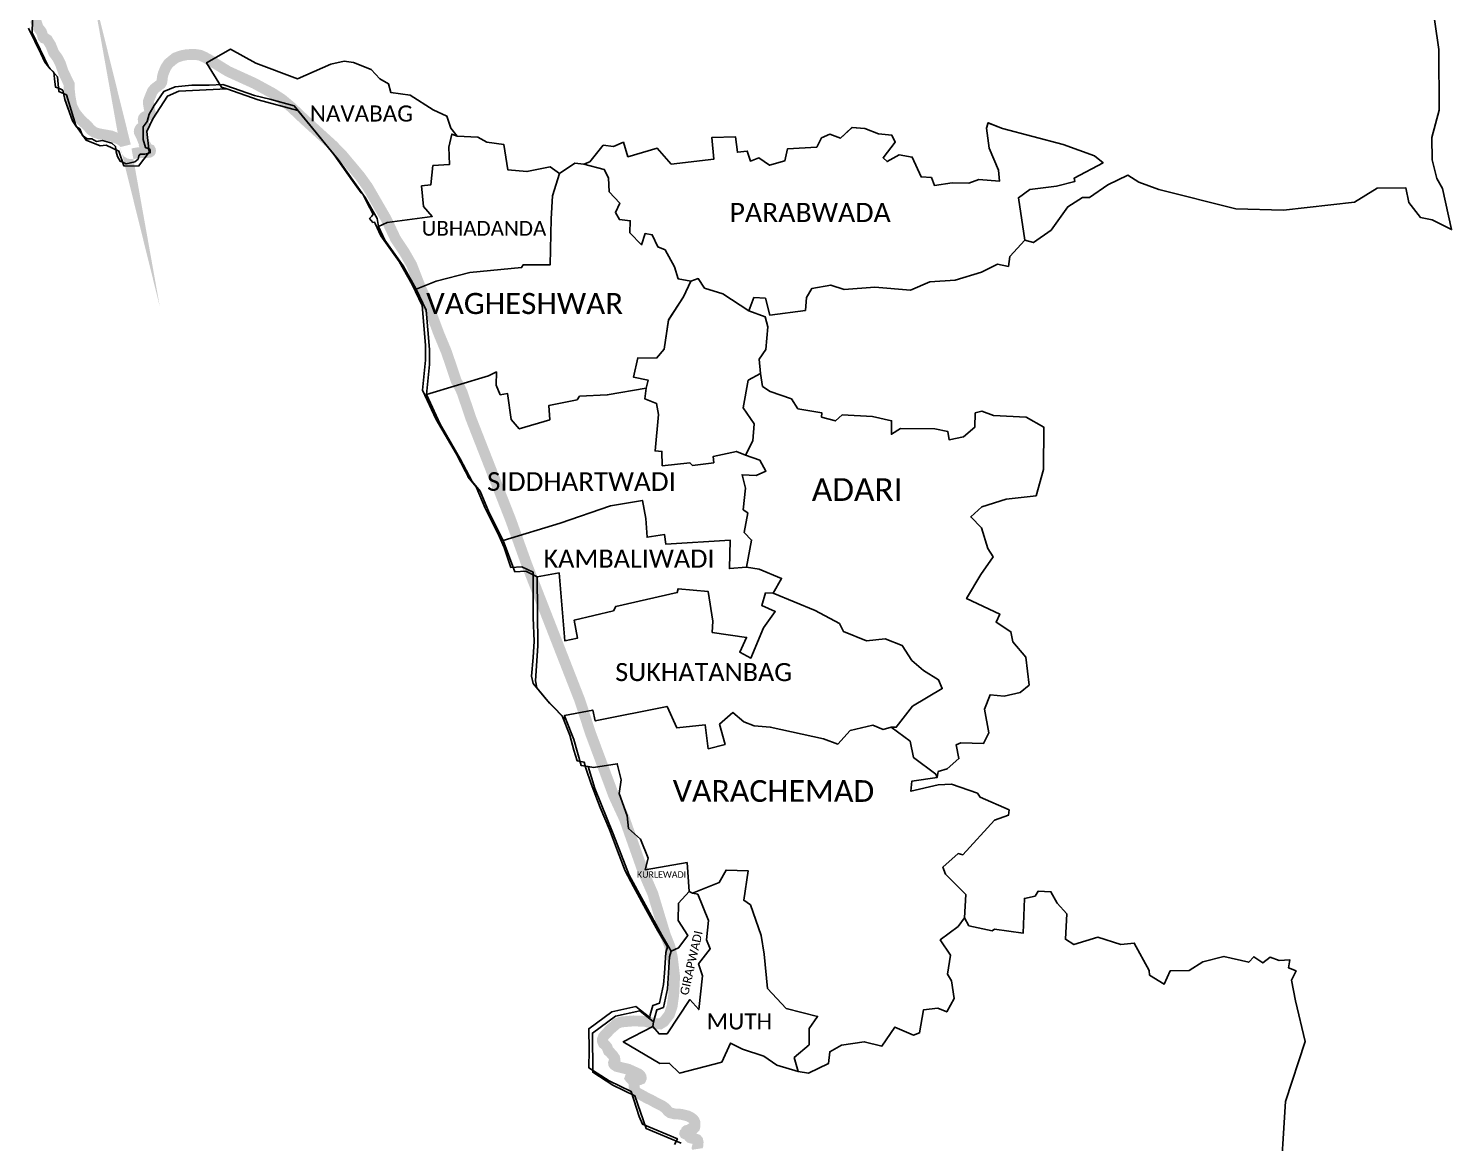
# Model space of a CAD drawing. Header units: metres. Extents: x 0 to 561379, y 0 to 4092696.
# Drawn here: x 351341 to 357899, y 1748651 to 1753788 of the extents above; entities that cross this region are included whole.
import ezdxf

# ---------------------------------------------------------------- set-up
doc = ezdxf.new("R2010")
doc.units = ezdxf.units.M
for name, color, linetype in [('COASTLINE', 5, 'Continuous'), ('DISTRICT BOUNDRY', 86, 'Continuous'), ('UNPROTECTED DUE TO CREEK', 150, 'Continuous'), ('VILLAGE BOUNDRY', 32, 'Continuous'), ('VILLAGE NAME', 1, 'Continuous')]:
    doc.layers.add(name, color=color, linetype=linetype)
doc.styles.get("Standard").update_dxf_attribs({"font": 'arial.ttf'})

msp = doc.modelspace()

# ---------------------------------------------------------------- linework, layer by layer
at = {"layer": 'COASTLINE', "const_width": 50, "flags": 128}
msp.add_lwpolyline([(351371.2478039928, 1753828.958870939), (351377.9477292674, 1753812.386112952), (351384.0641198658, 1753793.580855599), (351392.9534568579, 1753781.839655145), (351400.3509178307, 1753772.068952086), (351403.1124030158, 1753764.175426745), (351407.2394101163, 1753748.204013712), (351411.1663889973, 1753743.709836704), (351418.7861168235, 1753741.488570808), (351427.8868826073, 1753735.353745316), (351434.6588224354, 1753724.353314606), (351443.2113906008, 1753710.460407125), (351448.8649716891, 1753695.950011582), (351456.586304919, 1753676.132554729), (351476.355896688, 1753648.983644757), (351488.7151532613, 1753623.59819594), (351501.2443820005, 1753586.366169563), (351515.8340050431, 1753556.317523035), (351528.0274347274, 1753531.204053176), (351528.215026345, 1753522.728831798), (351528.5291874869, 1753508.535312606), (351532.2788120915, 1753472.973623384), (351540.2519576528, 1753429.742927082), (351556.167156306, 1753398.095365577), (351583.2580248655, 1753365.094595116), (351612.2040774307, 1753339.295984582), (351628.186643101, 1753320.07092303), (351644.4407496703, 1753308.968766897), (351665.8416963356, 1753301.928845978), (351722.4600466373, 1753291.910196014), (351760.3856043557, 1753276.204834087), (351784.7672824175, 1753259.41648766), (351787.8837842638, 1753246.835922051), (351787.5569904406, 1753248.155109825), (351791.5982979375, 1753225.574265369), (351797.7784444319, 1753216.734586971), (351806.6221791356, 1753211.515811952), (351823.6712165051, 1753209.917940313), (351830.3509153409, 1753211.946710409), (351842.2852414995, 1753214.183104702), (351855.3907173378, 1753214.715728582), (351871.6839451102, 1753215.377906919), (351890.0454733362, 1753216.124143723), (351895.6108992954, 1753216.698070153), (351898.9212108673, 1753217.745581172), (351901.5195048907, 1753219.588637164), (351902.483371441, 1753221.431693156), (351902.8606267359, 1753224.322260167), (351902.5258644826, 1753226.626471408), (351901.1857808765, 1753228.990967053), (351898.3345996118, 1753230.019405507), (351891.3209776999, 1753229.704569275), (351886.0328354486, 1753229.467188533), (351880.6419481264, 1753239.89042319), (351884.581363995, 1753242.529545823), (351880.2232362055, 1753250.028013648), (351877.2083030925, 1753254.575922546), (351871.5505100835, 1753264.127157234), (351865.6429409037, 1753279.079229364), (351864.8780661572, 1753287.245954966), (351865.5506999113, 1753293.837240688), (351864.9907026835, 1753301.356768733), (351861.5812279886, 1753307.893607429), (351857.8542516929, 1753305.949696625), (351857.4025932472, 1753306.815641872), (351853.7668976104, 1753304.919341099), (351852.9538720724, 1753306.478119877), (351851.4287724817, 1753309.402127506), (351851.1434860222, 1753313.034132123), (351852.085587844, 1753318.145965031), (351853.9013880551, 1753322.786209313), (351857.3329602575, 1753327.628861102), (351864.6003067642, 1753333.14342235), (351867.6461266372, 1753335.454631843), (351870.1212929082, 1753338.569821565), (351872.2075976028, 1753342.941406396), (351872.4770656705, 1753348.254603474), (351869.9202282729, 1753361.36935797), (351869.5160261711, 1753368.162007862), (351871.130761747, 1753374.443422297), (351873.6875991446, 1753377.940690162), (351878.0612731689, 1753381.101481629), (351889.9043947507, 1753385.809542859), (351894.1433347412, 1753388.499789038), (351900.2809881942, 1753397.149058311), (351901.4251910669, 1753402.32766483), (351897.4546827287, 1753416.855098529), (351893.2851825866, 1753441.905635955), (351893.4219894518, 1753451.156911063), (351897.1230297221, 1753462.523553295), (351911.4732407506, 1753497.80036488), (351921.7005903411, 1753510.175392968), (351941.0784536662, 1753525.133203456), (351950.4983459699, 1753532.404436694), (351954.2481872744, 1753538.752933383), (351956.1862845318, 1753547.684425496), (351958.0155581461, 1753564.148293908), (351961.5683909791, 1753579.321031955), (351972.7678984452, 1753606.395122789), (351985.4712450129, 1753625.764686608), (352001.5273961939, 1753639.153317242), (352018.0561529095, 1753652.236249939), (352034.0438992762, 1753658.353051397), (352049.3775993892, 1753663.012584715), (352069.3586709396, 1753666.678442342), (352092.4905027868, 1753668.007819283), (352111.1587575459, 1753667.510981436), (352131.7962374919, 1753664.355389708), (352151.8035653764, 1753655.479448715), (352171.1019721971, 1753644.992141734), (352196.4130799146, 1753629.684164834), (352225.6947725892, 1753611.263336351), (352261.3391794715, 1753589.392370471), (352382.2919945563, 1753534.463772227), (352466.7287772006, 1753488.349812277), (352510.3131643435, 1753459.776966882), (352553.8985879023, 1753422.91428204), (352609.3779174096, 1753370.272158297), (352686.5380258064, 1753299.988759583), (352744.7889620664, 1753246.92929837), (352789.6468727211, 1753200.248286799), (352824.1315304962, 1753159.023407164), (352868.8230877183, 1753105.596631722), (352903.9282802953, 1753056.63390004), (352951.955781311, 1752973.638996839), (352970.8527287376, 1752940.983741219), (352987.9808065225, 1752911.385216879), (353031.9432315889, 1752818.306884723), (353073.2205575047, 1752755.777571562), (353106.2531969603, 1752698.208807348), (353130.8152113447, 1752634.995586345), (353146.1103649423, 1752595.631717018), (353174.6379740862, 1752532.927427223), (353231.7845897973, 1752380.238440654), (353267.7085536555, 1752293.913570348), (353311.7443634224, 1752162.843036083), (353324.9089149525, 1752139.679374831), (353339.2218150177, 1752109.457534251), (353354.0715783876, 1752065.644655529), (353380.2408808745, 1751988.43450426), (353449.5285685912, 1751811.406219095), (353497.1987106361, 1751689.610214958), (353563.0168720854, 1751521.446481429), (353636.5072787923, 1751317.296627595), (353714.8696293379, 1751116.544896747), (353799.1297221117, 1750900.684099464), (353847.7016101439, 1750776.250739245), (353882.2898260608, 1750687.641296523), (353929.1002857352, 1750542.870130694), (354038.1711986474, 1750249.482257186), (354087.0558154019, 1750143.921003549), (354171.99629605, 1749903.412890835), (354217.7208815012, 1749798.595015287), (354250.9255659538, 1749688.88492941), (354276.0307350794, 1749605.936083302), (354296.1941285207, 1749556.209938107), (354307.723216162, 1749505.503727409), (354318.3309302944, 1749416.076125811), (354314.2028867781, 1749332.815171505), (354306.8236073818, 1749278.420762147), (354294.3721098159, 1749241.082836997), (354268.5467047598, 1749207.892700749), (354251.0219526088, 1749197.290825029), (354228.7524896324, 1749198.942950227), (354205.5336699248, 1749204.200850409), (354180.784779284, 1749209.805235052), (354128.4419649606, 1749211.634631298), (354071.1209248513, 1749206.739290957), (354051.7772632425, 1749199.068150747), (354021.6652430761, 1749172.959147257), (353999.8984416879, 1749149.5696034), (353990.9133486354, 1749139.91466034), (353986.4727134152, 1749128.453492323), (353986.4727134152, 1749117.212572281), (353990.6442863887, 1749107.421369929), (354001.7100962363, 1749096.724028812), (354006.7885328996, 1749090.740487281), (354009.5101603849, 1749083.669787901), (354013.6939446974, 1749072.800452803), (354019.3322714578, 1749068.343157548), (354032.7548904837, 1749054.019174694), (354041.824563798, 1749040.964933783), (354043.4569184398, 1749034.074731819), (354043.9854904189, 1749028.092755296), (354043.1159376923, 1749023.744645561), (354041.9924631325, 1749022.341878066), (354038.698734211, 1749021.812905868), (354037.9079490734, 1749020.951108953), (354037.1182003514, 1749018.366239879), (354037.54934926, 1749013.770337449), (354040.4948425248, 1749009.246425317), (354051.6093639079, 1749001.774040934), (354075.5174000197, 1748995.891703158), (354105.6993610882, 1748988.465727685), (354132.3440698662, 1748976.406328857), (354152.1004256942, 1748967.464599514), (354160.1148270892, 1748960.413527402), (354163.7930662152, 1748953.979263999), (354164.3444393386, 1748947.361894836), (354162.6892835528, 1748943.317396363), (354157.5393342098, 1748941.111780531), (354140.2529576574, 1748943.501545462), (354128.0802559002, 1748946.237698498), (354117.872598207, 1748949.729749675), (354114.7871888303, 1748950.273850269), (354113.6989524024, 1748949.91076876), (354113.3807727992, 1748949.004108326), (354114.6058160923, 1748947.371284875), (354121.6834985359, 1748941.294886292), (354125.7669761795, 1748935.944129058), (354129.4016858483, 1748929.040363705), (354132.0735653827, 1748918.128095028), (354132.3057224873, 1748903.965829513), (354134.5122513966, 1748894.446938292), (354141.9454244067, 1748882.838241722), (354166.0099592811, 1748869.559683212), (354179.5602800879, 1748862.082757994), (354186.7953468856, 1748858.09052385), (354191.2501093561, 1748855.632432537), (354208.6325527052, 1748847.619335377), (354233.718993406, 1748833.573402012), (354261.8929163152, 1748819.468520069), (354273.2748329348, 1748811.458295117), (354280.1265767675, 1748804.725637141), (354287.5597497776, 1748795.554699033), (354298.012001563, 1748787.893470532), (354320.3104841776, 1748782.437336194), (354325.8366523997, 1748782.474374681), (354331.8794664309, 1748782.514875925), (354349.5291140573, 1748780.849376262), (354380.4215552047, 1748772.955483461), (354392.848178795, 1748766.570778597), (354402.4878807144, 1748759.489645839), (354408.2949175767, 1748752.524845232), (354411.7793469771, 1748743.934524537), (354412.1275826338, 1748736.040631735), (354412.5187333755, 1748727.173929073), (354410.5014464859, 1748719.440607758), (354407.2771574128, 1748716.365891648), (354402.515863937, 1748716.133749016), (354397.094373695, 1748716.102970555), (354394.0348747093, 1748715.15666329), (354391.0489612345, 1748713.045469517), (354387.9894622487, 1748709.696355601), (354385.5310360832, 1748707.005212599), (354382.5265153809, 1748705.837571233), (354378.5642983678, 1748705.654987141), (354375.3213538129, 1748706.613814458), (354374.2030613312, 1748706.329504944), (354372.9707631287, 1748705.356070899), (354372.2266166952, 1748703.12228495), (354371.759193239, 1748698.854512216), (354370.5217129583, 1748696.746448457), (354367.8166681234, 1748695.234652175), (354366.1453853176, 1748694.300605131), (354365.5707554195, 1748693.814147939), (354365.3417075618, 1748692.760376893), (354366.0288511346, 1748691.385779515), (354368.8251005464, 1748690.011182136), (354376.1598140702, 1748688.40757214), (354379.9644959052, 1748686.620334713), (354382.8270759181, 1748683.246702361), (354386.7146710047, 1748676.062279175), (354390.234338537, 1748672.909834409), (354397.7887721776, 1748670.784033909), (354413.6314217357, 1748667.265377621), (354421.1122698653, 1748664.772322262), (354424.9335343507, 1748660.260930182), (354426.6228918528, 1748651.440031862), (354426.0601181574, 1748638.866247948), (354422.8679579689, 1748629.670269736), (354422.2305623469, 1748626.373322703), (354423.043112213, 1748621.132115924)], dxfattribs=at)
at = {"layer": 'DISTRICT BOUNDRY'}
msp.add_polyline3d([(351340.5366944838, 1753788.430464891, 0), (351397.016887877, 1753671.969779602, 0), (351415.8484981266, 1753632.118583669, 0), (351440.7507431067, 1753601.556650928, 0), (351457.8187392913, 1753585.560566843, 0), (351461.1948587984, 1753554.79940472, 0), (351464.6313492012, 1753517.883373722, 0), (351480.0568773994, 1753511.87085425, 0), (351498.5855514202, 1753502.809284653, 0), (351508.2441668218, 1753459.795496834, 0), (351543.0160910111, 1753361.600356669, 0), (351561.7423366455, 1753334.058939715, 0), (351577.1982653992, 1753324.968906094, 0), (351589.7928898981, 1753294.308748378, 0), (351611.4711176693, 1753279.105379615, 0), (351632.981996925, 1753279.304502933, 0), (351654.6295275687, 1753267.194100357, 0), (351682.255325199, 1753270.527478188, 0), (351725.4120741055, 1753258.616273266, 0), (351740.9439293803, 1753243.356085235, 0), (351744.2599523388, 1753218.76529767, 0), (351750.6184391294, 1753197.264766366, 0), (351763.1225110549, 1753175.836745944, 0), (351790.9150335068, 1753163.783347975, 0), (351830.7693755456, 1753173.38528253, 0), (351846.0262625463, 1753185.837340833, 0), (351848.9461741293, 1753201.268317925, 0), (351855.0302370939, 1753207.479960436, 0), (351876.5381192696, 1753207.679165496, 0), (351901.0725763096, 1753214.061715744, 0), (351900.9194648289, 1753229.448658295, 0), (351879.3048207789, 1753238.481621296, 0), (351869.7199140717, 1753275.340765286, 0), (351869.1372886067, 1753333.826971527, 0), (351887.3410164837, 1753358.632623703, 0), (351896.2191614473, 1753392.585147984, 0), (351920.3953482161, 1753432.819113578, 0), (351964.3190891208, 1753497.123503417, 0), (352016.3355795058, 1753519.14946722, 0), (352093.0897552395, 1753526.016413869, 0), (352172.9543365095, 1753526.756912707, 0), (352236.7778216074, 1753529.723499498, 0), (352249.5879661089, 1753525.546054973, 0), (352381.9340951388, 1753479.295923677, 0), (352452.3476809673, 1753461.327057101, 0), (352564.385648477, 1753430.481076004, 0), (352684.2037863196, 1753285.0030177, 0), (352749.9642250213, 1753204.842894536, 0), (352834.0451692963, 1753085.404797424, 0), (352873.408619959, 1753029.137066511, 0), (352882.7844971553, 1753020.725347575, 0), (352900.5030408961, 1752986.737965254, 0), (352928.585372544, 1752932.005691338, 0), (352923.4310681598, 1752922.86505024, 0), (352912.7207422201, 1752911.641727621, 0), (352928.1376857423, 1752893.381005053, 0), (352934.6508991907, 1752894.847781245, 0), (352937.8375839369, 1752888.206323357, 0), (352964.7347478555, 1752832.072661621, 0), (353048.4699732856, 1752713.381966913, 0), (353108.4385627596, 1752606.890334463, 0), (353108.5821673942, 1752606.579313404, 0), (353155.3695433236, 1752510.057603519, 0), (353170.1310916221, 1752327.498697339, 0), (353170.9033512974, 1752258.327508501, 0), (353157.2373431274, 1752120.422721697, 0), (353219.423657106, 1751984.534424503, 0), (353312.7707205447, 1751824.61079712, 0), (353354.3922934249, 1751744.789675287, 0), (353365.1937656121, 1751723.845998215, 0), (353367.0789875847, 1751719.426691538, 0), (353403.9095460899, 1751674.790447969, 0), (353445.9838272147, 1751575.335712149, 0), (353475.5689541203, 1751513.791031233, 0), (353509.8721717958, 1751448.259519994, 0), (353510.1744153587, 1751447.668700309, 0), (353510.3811396407, 1751447.280008867, 0), (353532.810628459, 1751394.792759886, 0), (353564.1730308403, 1751302.956601712, 0), (353614.8793886621, 1751305.239018093, 0), (353666.5373316421, 1751280.065817156, 0), (353666.1834903425, 1751183.092471436, 0), (353666.1113396647, 1751164.37597158, 0), (353666.9064889658, 1751070.335088436, 0), (353670.4320779004, 1750961.931467644, 0), (353666.3518207299, 1750887.905277836, 0), (353658.9708753898, 1750800.725805577, 0), (353666.0133431359, 1750767.452701787, 0), (353724.2790714633, 1750696.316358163, 0), (353800.7746607359, 1750619.068712645, 0), (353835.6207670239, 1750529.093593418, 0), (353854.5071392674, 1750459.670474955, 0), (353869.8690556427, 1750410.258429613, 0), (353902.0076389501, 1750404.47883105, 0), (353909.0076322181, 1750376.954553022, 0), (353933.3092736802, 1750304.051031224, 0), (353974.9234296617, 1750195.470009784, 0), (354018.1984834698, 1750093.80971162, 0), (354055.699350269, 1749995.548675051, 0), (354090.8277574113, 1749903.608364932, 0), (354128.6351895112, 1749830.689517473, 0), (354185.7197259216, 1749726.861039607, 0), (354241.6315040918, 1749626.458449911, 0), (354285.1845499899, 1749553.030699766, 0), (354277.2563175696, 1749526.930639903, 0), (354272.3706320102, 1749431.917995072, 0), (354267.8695960601, 1749379.448275679, 0), (354249.3285215296, 1749293.745397421, 0), (354218.7636761502, 1749282.902146338, 0), (354206.4951503524, 1749239.249828763, 0), (354204.5756031056, 1749226.656252327, 0), (354204.3711924732, 1749226.810608094, 0), (354140.3858791651, 1749277.553298139, 0), (354139.5451329314, 1749277.373749965, 0), (354029.5033296889, 1749253.048196039, 0), (353922.3462577758, 1749175.259535778, 0), (353925.0737048915, 1749077.834360407, 0), (353923.8360373165, 1748994.838669598, 0), (354016.590761723, 1748935.738434644, 0), (354117.9859987113, 1748886.653692244, 0), (354155.2860847921, 1748770.848753431, 0), (354169.974373861, 1748735.178781425, 0), (354331.6904222684, 1748667.608263318, 0), (354318.2292375536, 1748641.473248737, 0)], dxfattribs=at)
at = {"layer": 'UNPROTECTED DUE TO CREEK', "const_width": 50, "flags": 128}
for points in [[(352092.4905027868, 1753668.007819283), (352111.1587575459, 1753667.510981436), (352131.7962374919, 1753664.355389708), (352151.8035653764, 1753655.479448715), (352171.1019721971, 1753644.992141734), (352214.7461824914, 1753618.150988051)], [(354193.1592246044, 1749207.00304273), (354228.7524896324, 1749198.942950227), (354251.0219526088, 1749197.290825029), (354268.5467047598, 1749207.892700749), (354294.3721098159, 1749241.082836997), (354299.3988237513, 1749256.156290425)]]:
    msp.add_lwpolyline(points, dxfattribs=at)
at = {"layer": 'VILLAGE BOUNDRY'}
for points in [[(357804.2826941842, 1753937.206739312, 0), (357839.9249339478, 1753690.335226534, 0), (357841.6396822255, 1753410.799521082, 0), (357808.1234497941, 1753284.392448562, 0), (357809.4447336441, 1753181.791524773, 0), (357831.1320755309, 1753095.654318303, 0), (357857.1251886419, 1753049.411693536, 0), (357898.9362756963, 1752860.382127393, 0), (357809.381053286, 1752904.985331067, 0), (357755.8558074897, 1752916.322847354, 0), (357701.6303760558, 1752985.361962734, 0), (357688.2606962745, 1753053.541271946, 0), (357556.8730454533, 1753051.714239078, 0), (357451.2245963849, 1752987.090921563, 0), (357123.8612296586, 1752950.307274721, 0), (356905.0077301114, 1752956.56846793, 0), (356549.6502530448, 1753045.198238741, 0), (356457.7183015627, 1753078.71969084, 0), (356407.2613386699, 1753111.887882044, 0), (356314.8876913795, 1753066.771747712, 0), (356230.0961985016, 1753008.123742709, 0), (356197.8073272631, 1753008.016367751, 0), (356130.1331899058, 1752965.921342202, 0), (356053.5092838418, 1752857.773250312, 0), (355972.0118963309, 1752800.598014192, 0), (355932.5357197601, 1752812.215183598, 0), (355903.0801749586, 1753007.565283857, 0), (355955.1891909936, 1753045.24124986, 0), (356078.8649619045, 1753061.099786199, 0), (356162.3287091539, 1753081.697147267, 0), (356160.0889432759, 1753097.848627264, 0), (356292.841840698, 1753168.269409814, 0), (356252.8865366208, 1753200.617075743, 0), (356109.4076977631, 1753252.867035351, 0), (355828.7875992487, 1753326.458496789, 0), (355762.6732039917, 1753352.208476943, 0), (355755.6938726294, 1753328.210329662, 0), (355767.5842547985, 1753235.781097472, 0), (355811.233859978, 1753134.897009957, 0), (355815.2991006478, 1753083.602733456, 0), (355721.1508228536, 1753091.616814501, 0), (355673.7534491285, 1753074.041597788, 0), (355597.2923498382, 1753075.318728098, 0), (355516.727881375, 1753063.621877566, 0), (355502.2107173339, 1753099.935856422, 0), (355454.0820890695, 1753103.275371132, 0), (355413.5979278394, 1753194.638471621, 0), (355353.7790895443, 1753204.59387878, 0), (355297.217774909, 1753174.175749367, 0), (355279.3517718235, 1753191.403405949, 0), (355335.3895484867, 1753263.474311228, 0), (355319.5447326706, 1753295.58910785, 0), (355258.2649588077, 1753302.093159158, 0), (355194.5421786511, 1753326.182950482, 0), (355135.9081060894, 1753330.655234866, 0), (355082.9133167532, 1753282.726134701, 0), (355034.2508133207, 1753300.424654698, 0), (354996.0326230882, 1753283.013212509, 0), (354973.0810260588, 1753240.600677255, 0), (354838.6921582407, 1753233.303788491, 0), (354825.6348119352, 1753177.260346876, 0), (354756.1538722112, 1753157.316414533, 0), (354706.8764600353, 1753191.059475813, 0), (354668.0679189835, 1753176.202058329, 0), (354653.3169219996, 1753222.319197884, 0), (354608.2186641356, 1753217.072878478, 0), (354599.0653244378, 1753287.860115222, 0), (354490.6068056111, 1753285.222168446, 0), (354498.4616616606, 1753185.065793428, 0), (354302.8435247813, 1753162.787361115, 0), (354237.2608941573, 1753236.322010649, 0), (354103.2947195208, 1753196.488892381, 0), (354082.3240700271, 1753262.773252235, 0), (354037.256606522, 1753243.474261665, 0), (353989.1645507175, 1753249.124543657, 0), (353926.9836146357, 1753173.48702475, 0), (353900.0065767419, 1753161.820810704, 0), (353859.0475156784, 1753166.300911272, 0), (353787.6839269205, 1753118.979441759, 0), (353745.5640080759, 1753149.30390896, 0), (353637.3789162695, 1753127.618664372, 0), (353549.654411366, 1753136.38950536, 0), (353531.5032395594, 1753252.545903339, 0), (353452.4924021578, 1753264.036516505, 0), (353410.8307616985, 1753286.80873566, 0), (353315.9110430181, 1753291.065093982, 0), (353286.5224301671, 1753327.901323478, 0), (353268.983005992, 1753383.231440542, 0), (353206.2010107221, 1753412.51481777, 0), (353099.0798574872, 1753480.717125267, 0), (353010.6992069361, 1753492.290944839, 0), (353000.2570783981, 1753532.77247492, 0), (352959.3432614479, 1753555.677923448, 0), (352919.6496877306, 1753598.083489922, 0), (352838.7077328956, 1753631.599988829, 0), (352795.8561721732, 1753637.745242215, 0), (352734.3747076911, 1753622.947968198, 0), (352579.6726785265, 1753554.902033293, 0), (352388.6167371365, 1753627.919056377, 0), (352271.2340923236, 1753692.072353223, 0), (352161.4981408557, 1753629.958577399, 0), (352229.7701517332, 1753516.855832605, 0), (352254.4675417998, 1753508.822976641, 0), (352033.6111334467, 1753498.127803968, 0), (351981.4533519873, 1753476.126031219, 0), (351913.1609649271, 1753371.563437093, 0), (351886.0195698777, 1753312.801906872, 0), (351896.1339168625, 1753217.478942439, 0), (351847.5146504969, 1753152.420663812, 0), (351779.8460416088, 1753154.854865345, 0), (351757.6735923284, 1753222.375213384, 0), (351698.9120592686, 1753249.516532225, 0), (351671.2806941458, 1753246.149322241, 0), (351606.3358235549, 1753273.284391141, 0), (351559.557896735, 1753340.531693671, 0), (351515.144091266, 1753481.755145419, 0), (351481.1248567455, 1753496.804574373, 0), (351474.3774408246, 1753564.49636168, 0), (351432.3267367604, 1753610.997801694, 0), (351357.0784301748, 1753767.306443824, 0), (351366.1786759617, 1754112.175809834, 0)], [(354348.8463382442, 1748647.743308493, 0), (354187.0264726821, 1748715.272423655, 0), (354135.0699551461, 1748866.710670199, 0), (354033.5982475205, 1748915.798353336, 0), (353940.8219283753, 1748974.850261616, 0), (353939.3818848078, 1749155.266639629, 0), (354046.6910123965, 1749233.027244702, 0), (354157.5887644312, 1749257.553361831, 0), (354221.6678503853, 1749206.863939765, 0), (354217.9657720122, 1749185.900417842, 0), (354081.347450074, 1749115.371836611, 0), (354249.8311994302, 1749015.814558993, 0), (354292.5367362783, 1749017.037869196, 0), (354341.3259668549, 1748970.925503373, 0), (354535.8072024717, 1749021.860178465, 0), (354576.3668952422, 1749109.559377847, 0), (354630.5142059926, 1749081.493241019, 0), (354729.6781160034, 1749048.992521563, 0), (354790.2113289897, 1749008.256385387, 0), (354887.2804540071, 1748978.792596567, 0), (354935.7717539938, 1748970.774061417, 0), (355027.2165907597, 1749014.819364859, 0), (355033.1079715075, 1749069.28268905, 0), (355086.8547179429, 1749099.856957339, 0), (355192.2267924956, 1749115.76451369, 0), (355273.7633170634, 1749095.871082191, 0), (355332.817384836, 1749182.900586963, 0), (355419.4727820528, 1749146.325921016, 0), (355447.0953953952, 1749156.000310392, 0), (355465.5180076814, 1749263.189422945, 0), (355531.1943538086, 1749271.162166974, 0), (355572.6759918622, 1749253.197756466, 0), (355606.5330325089, 1749314.591180011, 0), (355594.073719479, 1749396.268845704, 0), (355576.30559367, 1749427.236770401, 0), (355590.4551817226, 1749514.268242669, 0), (355542.3333596088, 1749584.746054491, 0), (355625.2691663053, 1749647.120652493, 0), (355654.3061271807, 1749686.976430801, 0), (355674.9452272011, 1749650.544049338, 0), (355781.3114205211, 1749627.490214684, 0), (355792.4155043538, 1749634.295975487, 0), (355924.2122843638, 1749615.833109001, 0), (355930.5503001396, 1749776.599585254, 0), (355979.4612964657, 1749787.071742391, 0), (355993.5758559667, 1749809.64943815, 0), (356052.2469711564, 1749807.301559896, 0), (356081.0609951096, 1749754.534153304, 0), (356125.7582855141, 1749705.62747625, 0), (356119.1280170801, 1749588.139142419, 0), (356158.6229376482, 1749563.469914093, 0), (356268.6674590422, 1749597.352589366, 0), (356375.398529581, 1749563.872412457, 0), (356436.6523952502, 1749570.796266903, 0), (356505.8257264907, 1749443.467994626, 0), (356506.5507479622, 1749423.115901586, 0), (356574.5371549124, 1749380.400523817, 0), (356601.7711454949, 1749442.094874205, 0), (356689.5610297108, 1749444.003874635, 0), (356753.2563022353, 1749484.242909678, 0), (356850.2843160371, 1749509.174816773, 0), (356964.1265735142, 1749482.080878203, 0), (356987.5160029308, 1749507.446569192, 0), (357029.3001212972, 1749479.055116255, 0), (357062.3542362412, 1749505.839326389, 0), (357104.9964202371, 1749490.198133196, 0), (357153.6758517077, 1749493.360055214, 0), (357147.8411819767, 1749456.259967528, 0), (357182.2215810328, 1749442.213628048, 0), (357161.0164269418, 1749400.071954921, 0), (357179.3725684549, 1749304.657559196, 0), (357224.4207482307, 1749116.794110318, 0), (357133.1835874219, 1748839.611714978, 0), (357106.9166630452, 1748425.500706214, 0)]]:
    msp.add_polyline3d(points, dxfattribs=at)
for points in [[(353315.9110430181, 1753291.065093982, 0), (353291.3213453278, 1753300.660761656, 0), (353277.6275646936, 1753240.112713517, 0), (353281.0015270646, 1753161.141768369, 0), (353204.7422006116, 1753155.424488168, 0), (353195.4811534124, 1753066.882468929, 0), (353152.5629652182, 1753062.159397542, 0), (353161.6841499186, 1752966.201488294, 0), (353201.2219893049, 1752920.921318507, 0), (352994.0551492421, 1752892.454126482, 0), (352953.0374022481, 1752874.073908268, 0), (352947.0041147718, 1752911.231443563, 0), (352891.8387662431, 1753008.365075494, 0), (352768.3486976038, 1753183.999156628, 0), (352582.5961564826, 1753409.595783168, 0), (352399.8035671273, 1753458.408368439, 0), (352254.4675417998, 1753508.822976641, 0), (352229.7701517332, 1753516.855832605, 0), (352161.4981408557, 1753629.958577399, 0), (352271.2340923236, 1753692.072353223, 0), (352388.6167371365, 1753627.919056377, 0), (352579.6726785265, 1753554.902033293, 0), (352734.3747076911, 1753622.947968198, 0), (352795.8561721732, 1753637.745242215, 0), (352838.7077328956, 1753631.599988829, 0), (352919.6496877306, 1753598.083489922, 0), (352959.3432614479, 1753555.677923448, 0), (353000.2570783981, 1753532.77247492, 0), (353010.6992069361, 1753492.290944839, 0), (353099.0798574872, 1753480.717125267, 0), (353206.2010107221, 1753412.51481777, 0), (353268.983005992, 1753383.231440542, 0), (353286.5224301671, 1753327.901323478, 0)], [(355932.557783081, 1752812.231970529, 0), (355863.8453890874, 1752735.996830118, 0), (355856.5922776426, 1752690.568860811, 0), (355806.1085955208, 1752701.182756004, 0), (355731.9729744142, 1752664.482554228, 0), (355611.9895034366, 1752626.528238435, 0), (355493.9170137734, 1752619.321194046, 0), (355405.8478796846, 1752581.162632653, 0), (355241.3194120561, 1752594.725093347, 0), (355099.4508010856, 1752584.575434756, 0), (355037.7825242185, 1752604.66795232, 0), (354951.4631903984, 1752588.849888047, 0), (354926.4527952878, 1752547.077338509, 0), (354921.5723898768, 1752487.914332789, 0), (354756.707203806, 1752466.076386336, 0), (354736.7536724387, 1752543.877532007, 0), (354683.7573239945, 1752546.875771258, 0), (354660.7659219085, 1752486.170272256, 0), (354541.3122657186, 1752563.619841922, 0), (354456.6634024769, 1752590.83340184, 0), (354427.3840247251, 1752634.174372184, 0), (354392.9296320507, 1752622.669409713, 0), (354335.4841284703, 1752633.221140271, 0), (354317.2072041028, 1752688.551153451, 0), (354274.6658309097, 1752767.716485665, 0), (354240.7964567444, 1752780.328425517, 0), (354215.0295979605, 1752836.702969616, 0), (354182.185350485, 1752842.22711958, 0), (354165.7838903438, 1752790.441425859, 0), (354111.4144711249, 1752845.784765731, 0), (354113.81009785, 1752901.312670134, 0), (354064.257458735, 1752906.724257936, 0), (354045.6234627406, 1752939.928024913, 0), (354065.924417794, 1752981.951605364, 0), (354017.4273081505, 1753034.380327891, 0), (354013.9904713768, 1753098.797720159, 0), (353994.1025202689, 1753136.767418654, 0), (353900.0175724542, 1753161.831803601, 0), (353926.9755293656, 1753173.495375678, 0), (353989.1567038952, 1753249.103682876, 0), (354037.2078086174, 1753243.480332387, 0), (354082.3149532948, 1753262.771209231, 0), (354103.3040180827, 1753196.469469191, 0), (354237.223054454, 1753236.316834718, 0), (354302.826072817, 1753162.755166211, 0), (354498.4275279964, 1753185.054065032, 0), (354490.6159026477, 1753285.237710322, 0), (354599.0170953535, 1753287.854784689, 0), (354608.1978075054, 1753217.09370398, 0), (354653.3205506573, 1753222.333779418, 0), (354668.015924497, 1753176.210693161, 0), (354706.8816881879, 1753191.006775371, 0), (354756.1434204977, 1753157.273552219, 0), (354825.6733650907, 1753177.293069548, 0), (354838.6732132027, 1753233.305570624, 0), (354973.1299091724, 1753240.624371266, 0), (354996.0012463119, 1753282.963957264, 0), (355034.2411448279, 1753300.420070068, 0), (355082.9640280821, 1753282.734437623, 0), (355135.8585957722, 1753330.633868089, 0), (355194.5197646338, 1753326.161630112, 0), (355258.3023105345, 1753302.072559886, 0), (355319.5209791397, 1753295.592580224, 0), (355335.3790963856, 1753263.514320999, 0), (355279.3300330191, 1753191.403767343, 0), (355297.2114316426, 1753174.138724542, 0), (355353.7421427605, 1753204.644127805, 0), (355413.5460562589, 1753194.632941506, 0), (355454.0842532241, 1753103.312090937, 0), (355502.2571007829, 1753099.904024462, 0), (355516.6963430876, 1753063.630600051, 0), (355597.3102191101, 1753075.282875256, 0), (355673.7711754397, 1753074.016810307, 0), (355721.1152874503, 1753091.636848032, 0), (355815.3113053908, 1753083.618698412, 0), (355811.2493409381, 1753134.872790227, 0), (355767.5581060517, 1753235.728488398, 0), (355755.7286686609, 1753328.191960545, 0), (355762.6298217805, 1753352.15730632, 0), (355828.7588794493, 1753326.505815401, 0), (356109.4199965016, 1753252.897715432, 0), (356252.9187058475, 1753200.639994279, 0), (356292.8737226283, 1753168.297641133, 0), (356160.0485342593, 1753097.893696722, 0), (356162.3011508672, 1753081.725316589, 0), (356078.8458592283, 1753061.127126932, 0), (355955.150989814, 1753045.213059494, 0), (355903.0734132457, 1753007.596418093, 0), (355932.557783081, 1752812.231970529, 0)], [(353787.6839269205, 1753118.979441759, 0), (353755.7766321832, 1753016.820787462, 0), (353749.465760238, 1752910.011810055, 0), (353744.639311431, 1752697.479985249, 0), (353621.0309439922, 1752698.045667103, 0), (353613.4950980688, 1752684.846201416, 0), (353374.5375361602, 1752662.085375793, 0), (353220.2018072281, 1752623.086923306, 0), (353126.8623274962, 1752586.263834171, 0), (353066.9103066353, 1752692.650193175, 0), (352983.1506454343, 1752811.326356535, 0), (352953.0374022481, 1752874.073908268, 0), (352994.0551492421, 1752892.454126482, 0), (353201.2219893049, 1752920.921318507, 0), (353161.6841499186, 1752966.201488294, 0), (353152.5629652182, 1753062.159397542, 0), (353195.4811534124, 1753066.882468929, 0), (353204.7422006116, 1753155.424488168, 0), (353281.0015270646, 1753161.141768369, 0), (353277.6275646936, 1753240.112713517, 0), (353291.3213453278, 1753300.660761656, 0), (353315.9110430181, 1753291.065093982, 0), (353410.8307616985, 1753286.80873566, 0), (353452.4924021578, 1753264.036516505, 0), (353531.5032395594, 1753252.545903339, 0), (353549.654411366, 1753136.38950536, 0), (353637.3789162695, 1753127.618664372, 0), (353745.5640080759, 1753149.30390896, 0)], [(354392.9578463449, 1752622.660043352, 0), (354359.7849131894, 1752550.154969642, 0), (354290.5779691153, 1752443.524061509, 0), (354270.0903244914, 1752308.453350054, 0), (354234.3801991722, 1752267.64817421, 0), (354149.2916497504, 1752269.702949436, 0), (354128.3002100798, 1752180.094989146, 0), (354197.0351554074, 1752165.867316665, 0), (354186.8848438082, 1752129.342690854, 0), (354007.8580536482, 1752097.941058662, 0), (353880.57130557, 1752092.345231387, 0), (353869.0781495346, 1752075.541949963, 0), (353738.6552876228, 1752048.613595297, 0), (353743.2452916427, 1751983.896999325, 0), (353602.1912076497, 1751941.298955969, 0), (353565.5409770443, 1751985.298990411, 0), (353548.6711639026, 1752104.154180971, 0), (353514.8806121404, 1752098.658002755, 0), (353496.6575745381, 1752142.425314926, 0), (353497.0980154456, 1752204.074916324, 0), (353460.8244806116, 1752185.934959234, 0), (353175.2284704112, 1752099.824684015, 0), (353189.0627277665, 1752237.757669989, 0), (353188.4208411854, 1752306.890126353, 0), (353173.7800207771, 1752489.41393619, 0), (353126.8623274962, 1752586.263834171, 0), (353220.2018072281, 1752623.086923306, 0), (353374.5375361602, 1752662.085375793, 0), (353613.4950980688, 1752684.846201416, 0), (353621.0309439922, 1752698.045667103, 0), (353744.639311431, 1752697.479985249, 0), (353749.465760238, 1752910.011810055, 0), (353755.7766321832, 1753016.820787462, 0), (353787.6839269205, 1753118.979441759, 0), (353859.0475156784, 1753166.300911272, 0), (353900.0065767419, 1753161.820810704, 0), (353994.0948452792, 1753136.756514765, 0), (354013.9393911466, 1753098.815202131, 0), (354017.463948712, 1753034.398677967, 0), (354065.8869571744, 1752981.971875437, 0), (354045.6175040912, 1752939.901066412, 0), (354064.2854267021, 1752906.693538352, 0), (354113.8109309145, 1752901.309013464, 0), (354111.3655422372, 1752845.820268475, 0), (354165.8174650562, 1752790.399937527, 0), (354182.2313395626, 1752842.233680939, 0), (354215.0822319754, 1752836.726748422, 0), (354240.814463918, 1752780.363604185, 0), (354274.6815873893, 1752767.685403041, 0), (354317.2167540997, 1752688.586940254, 0), (354335.5057537985, 1752633.203186312, 0)], [(354660.7659219085, 1752486.170272256, 0), (354736.4119489352, 1752457.909313917, 0), (354747.5788880333, 1752412.583692925, 0), (354739.510888724, 1752307.745313982, 0), (354707.9510131649, 1752263.581134649, 0), (354714.5924415622, 1752197.483696319, 0), (354657.7305759491, 1752165.985976606, 0), (354633.66458526, 1752038.569071162, 0), (354684.3842232096, 1751964.884010061, 0), (354679.4893765124, 1751887.022274178, 0), (354644.4663077192, 1751820.862372233, 0), (354603.1218184336, 1751837.173218637, 0), (354495.5435989806, 1751813.859743904, 0), (354498.4632968561, 1751785.073377197, 0), (354401.3488281852, 1751773.310211851, 0), (354388.8931856996, 1751785.008546395, 0), (354261.1360018668, 1751771.674239359, 0), (354259.6358096806, 1751837.627905501, 0), (354228.268682668, 1751839.933593235, 0), (354244.3558811992, 1752008.34037466, 0), (354235.1490484937, 1752058.521930954, 0), (354181.0961886974, 1752080.448280123, 0), (354186.8756707525, 1752129.315531895, 0), (354197.0736402102, 1752165.87259913, 0), (354128.2981009109, 1752180.149550467, 0), (354149.3366953246, 1752269.745476335, 0), (354234.3636821534, 1752267.644630111, 0), (354270.0798840135, 1752308.461937381, 0), (354290.5559857211, 1752443.536374957, 0), (354359.7935006911, 1752550.190983975, 0), (354392.9296320507, 1752622.669409713, 0), (354427.3840247251, 1752634.174372184, 0), (354456.6634024769, 1752590.83340184, 0), (354541.3122657186, 1752563.619841922, 0), (354660.7659219085, 1752486.170272256, 0)], [(354660.7659219085, 1752486.170272256, 0), (354736.4119489352, 1752457.909313917, 0), (354747.5788880333, 1752412.583692925, 0), (354739.510888724, 1752307.745313982, 0), (354707.9510131649, 1752263.581134649, 0), (354714.5924415622, 1752197.483696319, 0), (354657.7305759491, 1752165.985976606, 0), (354633.66458526, 1752038.569071162, 0), (354684.3842232096, 1751964.884010061, 0), (354679.4893765124, 1751887.022274178, 0), (354644.4663077192, 1751820.862372233, 0), (354603.1218184336, 1751837.173218637, 0), (354495.5435989806, 1751813.859743904, 0), (354498.4632968561, 1751785.073377197, 0), (354401.3488281852, 1751773.310211851, 0), (354388.8931856996, 1751785.008546395, 0), (354261.1360018668, 1751771.674239359, 0), (354259.6358096806, 1751837.627905501, 0), (354228.268682668, 1751839.933593235, 0), (354244.3558811992, 1752008.34037466, 0), (354235.1490484937, 1752058.521930954, 0), (354181.0961886974, 1752080.448280123, 0), (354186.8756707525, 1752129.315531895, 0), (354197.0736402102, 1752165.87259913, 0), (354128.2981009109, 1752180.149550467, 0), (354149.3366953246, 1752269.745476335, 0), (354234.3636821534, 1752267.644630111, 0), (354270.0798840135, 1752308.461937381, 0), (354290.5559857211, 1752443.536374957, 0), (354359.7935006911, 1752550.190983975, 0), (354392.9296320507, 1752622.669409713, 0), (354427.3840247251, 1752634.174372184, 0), (354456.6634024769, 1752590.83340184, 0), (354541.3122657186, 1752563.619841922, 0), (354660.7659219085, 1752486.170272256, 0)], [(354574.5786495147, 1751428.134407735, 0), (354277.7966062896, 1751410.41712844, 0), (354271.1212230556, 1751454.811891168, 0), (354191.4457299953, 1751441.87448244, 0), (354185.9322143958, 1751527.940311692, 0), (354170.2611441875, 1751611.957535076, 0), (354022.5142597724, 1751587.210569796, 0), (353791.0678069745, 1751506.886058564, 0), (353528.3278880012, 1751426.838495425, 0), (353463.9520567808, 1751554.846789969, 0), (353421.8773556388, 1751654.310201603, 0), (353385.0327340883, 1751698.93260367, 0), (353330.7160477283, 1751804.06887561, 0), (353237.3807259902, 1751963.983932341, 0), (353175.2284704112, 1752099.824684015, 0), (353460.8244806116, 1752185.934959234, 0), (353497.0980154456, 1752204.074916324, 0), (353496.6575745381, 1752142.425314926, 0), (353514.8806121404, 1752098.658002755, 0), (353548.6711639026, 1752104.154180971, 0), (353565.5409770443, 1751985.298990411, 0), (353602.1912076497, 1751941.298955969, 0), (353743.2452916427, 1751983.896999325, 0), (353738.6552876228, 1752048.613595297, 0), (353869.0781495346, 1752075.541949963, 0), (353880.57130557, 1752092.345231387, 0), (354007.8580536482, 1752097.941058662, 0), (354186.8848438082, 1752129.342690854, 0), (354181.1189343238, 1752080.437842601, 0), (354235.1989462662, 1752058.552919575, 0), (354244.3123331502, 1752008.314102533, 0), (354228.3161846523, 1751839.941915357, 0), (354259.6320930453, 1751837.665880565, 0), (354261.1131346425, 1751771.6659787, 0), (354388.8756382219, 1751785.011315554, 0), (354401.3720022049, 1751773.283175196, 0), (354498.4228843914, 1751785.101299876, 0), (354495.5433976806, 1751813.861736806, 0), (354603.1463676866, 1751837.226279594, 0), (354644.4868199173, 1751820.821190629, 0), (354711.0158737066, 1751797.07562456, 0), (354739.2384218843, 1751747.048731496, 0), (354694.6877549108, 1751726.256840657, 0), (354629.4423880486, 1751729.968117877, 0), (354645.6717257036, 1751668.81608463, 0), (354633.9174742763, 1751568.506234782, 0), (354655.2535779655, 1751553.753285379, 0), (354638.4482307513, 1751464.004986189, 0), (354673.1893899554, 1751428.790178874, 0), (354649.6533132933, 1751303.929708873, 0), (354571.1536537287, 1751297.625839783, 0)], [(354714.5924415622, 1752197.483696319, 0), (354723.3060266499, 1752137.126357936, 0), (354759.0321769387, 1752113.328212821, 0), (354856.7072123087, 1752079.503848069, 0), (354886.8328482507, 1752034.277180162, 0), (354997.5639310622, 1752015.306088798, 0), (354995.9402924577, 1751996.064529067, 0), (355059.125371684, 1751978.396430266, 0), (355090.1508598661, 1752006.189222382, 0), (355230.7266740238, 1751997.980594305, 0), (355318.2158504399, 1751978.939587417, 0), (355317.4949092109, 1751916.873085495, 0), (355359.4337079761, 1751942.936306636, 0), (355517.8305481611, 1751941.142789762, 0), (355577.730790991, 1751928.918856659, 0), (355583.2710474927, 1751891.043127311, 0), (355650.514219805, 1751904.773461039, 0), (355701.3542075613, 1751949.368232621, 0), (355703.7026235361, 1752014.85415668, 0), (355734.4986208495, 1752023.729186561, 0), (355788.1364824363, 1752003.690319459, 0), (355939.2129712368, 1751996.193257505, 0), (356019.6729976343, 1751949.871165116, 0), (356017.7749709677, 1751753.933789497, 0), (355983.907171211, 1751633.438803451, 0), (355847.1330128422, 1751616.833973695, 0), (355733.5953525116, 1751582.709759342, 0), (355683.4873414576, 1751535.454717429, 0), (355732.1150218491, 1751485.574238237, 0), (355762.0223285267, 1751389.233086997, 0), (355786.2005048495, 1751351.459165885, 0), (355729.44581284, 1751269.947149066, 0), (355663.8249205486, 1751158.83970207, 0), (355817.0668117721, 1751087.265847855, 0), (355800.1158114716, 1751049.534499846, 0), (355868.6025609498, 1751006.276340012, 0), (355877.5100458123, 1750958.863856137, 0), (355937.6807026665, 1750888.109049347, 0), (355952.8222130108, 1750760.44023336, 0), (355911.4687524965, 1750725.631223322, 0), (355836.7078823263, 1750709.292583755, 0), (355772.052541927, 1750715.460629394, 0), (355746.4560104275, 1750649.128101035, 0), (355766.321551952, 1750540.016901114, 0), (355742.6578042342, 1750491.153635307, 0), (355636.9605156695, 1750494.597930098, 0), (355615.6843436941, 1750484.002091175, 0), (355628.4573033338, 1750421.406531354, 0), (355574.8142574952, 1750374.506156583, 0), (355533.168926878, 1750361.164455415, 0), (355528.0650015684, 1750333.647004684, 0), (355522.8097938184, 1750349.281494947, 0), (355419.5119673674, 1750426.178666051, 0), (355404.4650182716, 1750501.513026292, 0), (355316.512720965, 1750566.030674608, 0), (355340.1834173358, 1750565.878404196, 0), (355415.3581284744, 1750663.0932636, 0), (355551.8038645337, 1750744.313918031, 0), (355535.139088806, 1750784.584579338, 0), (355464.7192930265, 1750827.081662952, 0), (355411.2494950288, 1750873.674447778, 0), (355367.131194754, 1750942.00402081, 0), (355289.1429026036, 1750973.375406714, 0), (355202.2149421392, 1750963.755838086, 0), (355096.3494449959, 1751007.256995017, 0), (355077.7307034046, 1751043.336222134, 0), (354965.8735772948, 1751104.358395873, 0), (354773.059657928, 1751184.602827504, 0), (354811.7304041224, 1751251.6245394, 0), (354708.7544263497, 1751294.445188297, 0), (354649.6916789884, 1751303.899808216, 0), (354673.2060036523, 1751428.775466451, 0), (354638.4092995998, 1751463.963967742, 0), (354655.2706437242, 1751553.808497013, 0), (354633.9445433298, 1751568.551423749, 0), (354645.6251171391, 1751668.829995278, 0), (354629.4193117705, 1751730.010311866, 0), (354694.7300310401, 1751726.268627508, 0), (354739.206104513, 1751747.003465703, 0), (354711.039611101, 1751797.085982269, 0), (354644.4663077192, 1751820.862372233, 0), (354679.4893765124, 1751887.022274178, 0), (354684.3842232096, 1751964.884010061, 0), (354633.66458526, 1752038.569071162, 0), (354657.7305759491, 1752165.985976606, 0), (354714.5924415622, 1752197.483696319, 0)], [(354714.5924415622, 1752197.483696319, 0), (354723.3060266499, 1752137.126357936, 0), (354759.0321769387, 1752113.328212821, 0), (354856.7072123087, 1752079.503848069, 0), (354886.8328482507, 1752034.277180162, 0), (354997.5639310622, 1752015.306088798, 0), (354995.9402924577, 1751996.064529067, 0), (355059.125371684, 1751978.396430266, 0), (355090.1508598661, 1752006.189222382, 0), (355230.7266740238, 1751997.980594305, 0), (355318.2158504399, 1751978.939587417, 0), (355317.4949092109, 1751916.873085495, 0), (355359.4337079761, 1751942.936306636, 0), (355517.8305481611, 1751941.142789762, 0), (355577.730790991, 1751928.918856659, 0), (355583.2710474927, 1751891.043127311, 0), (355650.514219805, 1751904.773461039, 0), (355701.3542075613, 1751949.368232621, 0), (355703.7026235361, 1752014.85415668, 0), (355734.4986208495, 1752023.729186561, 0), (355788.1364824363, 1752003.690319459, 0), (355939.2129712368, 1751996.193257505, 0), (356019.6729976343, 1751949.871165116, 0), (356017.7749709677, 1751753.933789497, 0), (355983.907171211, 1751633.438803451, 0), (355847.1330128422, 1751616.833973695, 0), (355733.5953525116, 1751582.709759342, 0), (355683.4873414576, 1751535.454717429, 0), (355732.1150218491, 1751485.574238237, 0), (355762.0223285267, 1751389.233086997, 0), (355786.2005048495, 1751351.459165885, 0), (355729.44581284, 1751269.947149066, 0), (355663.8249205486, 1751158.83970207, 0), (355817.0668117721, 1751087.265847855, 0), (355800.1158114716, 1751049.534499846, 0), (355868.6025609498, 1751006.276340012, 0), (355877.5100458123, 1750958.863856137, 0), (355937.6807026665, 1750888.109049347, 0), (355952.8222130108, 1750760.44023336, 0), (355911.4687524965, 1750725.631223322, 0), (355836.7078823263, 1750709.292583755, 0), (355772.052541927, 1750715.460629394, 0), (355746.4560104275, 1750649.128101035, 0), (355766.321551952, 1750540.016901114, 0), (355742.6578042342, 1750491.153635307, 0), (355636.9605156695, 1750494.597930098, 0), (355615.6843436941, 1750484.002091175, 0), (355628.4573033338, 1750421.406531354, 0), (355574.8142574952, 1750374.506156583, 0), (355533.168926878, 1750361.164455415, 0), (355528.0650015684, 1750333.647004684, 0), (355522.8097938184, 1750349.281494947, 0), (355419.5119673674, 1750426.178666051, 0), (355404.4650182716, 1750501.513026292, 0), (355316.512720965, 1750566.030674608, 0), (355340.1834173358, 1750565.878404196, 0), (355415.3581284744, 1750663.0932636, 0), (355551.8038645337, 1750744.313918031, 0), (355535.139088806, 1750784.584579338, 0), (355464.7192930265, 1750827.081662952, 0), (355411.2494950288, 1750873.674447778, 0), (355367.131194754, 1750942.00402081, 0), (355289.1429026036, 1750973.375406714, 0), (355202.2149421392, 1750963.755838086, 0), (355096.3494449959, 1751007.256995017, 0), (355077.7307034046, 1751043.336222134, 0), (354965.8735772948, 1751104.358395873, 0), (354773.059657928, 1751184.602827504, 0), (354811.7304041224, 1751251.6245394, 0), (354708.7544263497, 1751294.445188297, 0), (354649.6916789884, 1751303.899808216, 0), (354673.2060036523, 1751428.775466451, 0), (354638.4092995998, 1751463.963967742, 0), (354655.2706437242, 1751553.808497013, 0), (354633.9445433298, 1751568.551423749, 0), (354645.6251171391, 1751668.829995278, 0), (354629.4193117705, 1751730.010311866, 0), (354694.7300310401, 1751726.268627508, 0), (354739.206104513, 1751747.003465703, 0), (354711.039611101, 1751797.085982269, 0), (354644.4663077192, 1751820.862372233, 0), (354679.4893765124, 1751887.022274178, 0), (354684.3842232096, 1751964.884010061, 0), (354633.66458526, 1752038.569071162, 0), (354657.7305759491, 1752165.985976606, 0), (354714.5924415622, 1752197.483696319, 0)], [(354649.8687763395, 1750980.223368268, 0), (354491.6661283113, 1751002.952236341, 0), (354494.4617348094, 1751055.008971301, 0), (354473.2757898149, 1751191.427566606, 0), (354334.7291528878, 1751204.44380729, 0), (354330.8645188279, 1751186.850877611, 0), (354046.7768934844, 1751122.681340792, 0), (354036.1324939114, 1751102.577460516, 0), (353855.6713847638, 1751059.854783896, 0), (353870.7752613865, 1750976.331263049, 0), (353812.4442468811, 1750964.816958834, 0), (353785.931265517, 1751277.365185424, 0), (353684.636156568, 1751259.690704172, 0), (353632.8931763823, 1751284.848732596, 0), (353582.0795277852, 1751282.536344223, 0), (353528.3278880012, 1751426.838495425, 0), (353791.0678069745, 1751506.886058564, 0), (354022.5142597724, 1751587.210569796, 0), (354170.2611441875, 1751611.957535076, 0), (354185.9322143958, 1751527.940311692, 0), (354191.4457299953, 1751441.87448244, 0), (354271.1212230556, 1751454.811891168, 0), (354277.7966062896, 1751410.41712844, 0), (354574.5786495147, 1751428.134407735, 0), (354571.1536537287, 1751297.625839783, 0), (354649.6533132933, 1751303.929708873, 0), (354708.7166474095, 1751294.466454826, 0), (354811.7438886156, 1751251.639389243, 0), (354773.0144328879, 1751184.632108368, 0), (354737.7797386092, 1751185.490752688, 0), (354720.246244428, 1751127.649646721, 0), (354782.2098933894, 1751098.794915866, 0), (354727.3833606766, 1751024.676688581, 0), (354670.2271881901, 1750884.642014588, 0), (354618.5264550442, 1750911.674287526, 0)], [(355551.8442756742, 1750744.268626528, 0), (355415.4037558481, 1750663.126273968, 0), (355340.1609223358, 1750565.86150978, 0), (355316.5508938485, 1750566.03706765, 0), (355279.1880990948, 1750556.067384128, 0), (355232.4458174349, 1750575.285297625, 0), (355127.301145013, 1750550.012224866, 0), (355070.6544760547, 1750487.990737639, 0), (355005.184949217, 1750511.997430166, 0), (354759.4473222768, 1750566.108010495, 0), (354684.7453503842, 1750572.212498147, 0), (354636.9502958824, 1750590.606677259, 0), (354586.4538427743, 1750632.953813788, 0), (354525.7081153853, 1750580.129925543, 0), (354550.6711434908, 1750486.098804925, 0), (354473.3186743174, 1750466.504470239, 0), (354459.4833904492, 1750576.460150894, 0), (354329.0440185656, 1750562.460223844, 0), (354283.3467590701, 1750662.007421826, 0), (353952.8892315006, 1750594.824990779, 0), (353941.341470568, 1750644.911392686, 0), (353810.338143713, 1750619.787436806, 0), (353818.4401196855, 1750598.829753808, 0), (353741.8870043339, 1750676.050238814, 0), (353683.6387153275, 1750747.165843868, 0), (353676.6493021593, 1750780.439699927, 0), (353688.2265340834, 1750941.641892157, 0), (353684.636156568, 1751259.690704172, 0), (353785.931265517, 1751277.365185424, 0), (353812.4442468811, 1750964.816958834, 0), (353870.7752613865, 1750976.331263049, 0), (353855.6713847638, 1751059.854783896, 0), (354036.1324939114, 1751102.577460516, 0), (354046.7768934844, 1751122.681340792, 0), (354330.8645188279, 1751186.850877611, 0), (354334.7291528878, 1751204.44380729, 0), (354473.2757898149, 1751191.427566606, 0), (354494.4617348094, 1751055.008971301, 0), (354491.6661283113, 1751002.952236341, 0), (354649.8687763395, 1750980.223368268, 0), (354618.5264550442, 1750911.674287526, 0), (354670.2271881901, 1750884.642014588, 0), (354727.3833606766, 1751024.676688581, 0), (354782.2098933894, 1751098.794915866, 0), (354720.246244428, 1751127.649646721, 0), (354737.7797386092, 1751185.490752688, 0), (354773.0144328879, 1751184.632108368, 0), (354965.8302940294, 1751104.389876661, 0), (355077.6778433111, 1751043.360904497, 0), (355096.3146798727, 1751007.280675557, 0), (355202.2223119861, 1750963.735985407, 0), (355289.1161554797, 1750973.38011526, 0), (355367.1583813929, 1750942.017676387, 0), (355411.1972587454, 1750873.679652002, 0), (355464.676067904, 1750827.055718272, 0), (355535.0971205409, 1750784.554200709, 0)], [(355860.8878630722, 1750184.783021743, 0), (355857.4711443745, 1750160.575017131, 0), (355792.2142146977, 1750137.243331296, 0), (355647.0266688887, 1749977.561104708, 0), (355624.7921686766, 1749983.247902968, 0), (355555.0441909285, 1749919.95756873, 0), (355566.2567505378, 1749888.791897257, 0), (355660.2994717379, 1749794.277899428, 0), (355654.3061271807, 1749686.976430801, 0), (355625.2691663053, 1749647.120652493, 0), (355542.3333596088, 1749584.746054491, 0), (355590.4551817226, 1749514.268242669, 0), (355576.30559367, 1749427.236770401, 0), (355594.073719479, 1749396.268845704, 0), (355606.5330325089, 1749314.591180011, 0), (355572.6759918622, 1749253.197756466, 0), (355531.1943538086, 1749271.162166974, 0), (355465.5180076814, 1749263.189422945, 0), (355447.0953953952, 1749156.000310392, 0), (355419.4727820528, 1749146.325921016, 0), (355332.817384836, 1749182.900586963, 0), (355273.7633170634, 1749095.871082191, 0), (355192.2267924956, 1749115.76451369, 0), (355086.8547179429, 1749099.856957339, 0), (355033.1079715075, 1749069.28268905, 0), (355027.2165907597, 1749014.819364859, 0), (354935.7717539938, 1748970.774061417, 0), (354887.2804540071, 1748978.792596567, 0), (354869.4636339366, 1749042.298751988, 0), (354938.5049371813, 1749101.646985357, 0), (354938.8577081481, 1749176.846321409, 0), (354977.2721492236, 1749232.73216995, 0), (354833.2241866683, 1749268.982450221, 0), (354746.7000224833, 1749361.268110511, 0), (354731.5176364996, 1749519.485446082, 0), (354717.1350359052, 1749605.57628471, 0), (354667.9781562535, 1749746.804249017, 0), (354637.3883996526, 1749768.136924737, 0), (354656.99509954, 1749903.694788371, 0), (354555.7773795074, 1749907.318910089, 0), (354524.3831001995, 1749849.137204434, 0), (354401.5770143933, 1749800.184405497, 0), (354385.8146864923, 1749807.941311757, 0), (354375.9000396298, 1749941.67300604, 0), (354182.0307451516, 1749908.607262576, 0), (354196.4849234177, 1749962.479220736, 0), (354160.5506740029, 1750048.955970937, 0), (354106.0985979718, 1750098.81596113, 0), (354099.4462945426, 1750158.012428153, 0), (354062.4700111361, 1750259.592121135, 0), (354071.8821358678, 1750323.213723779, 0), (354053.8228615476, 1750397.273158332, 0), (353945.1576247232, 1750379.704429179, 0), (353919.6873189933, 1750384.293393319, 0), (353887.5211915236, 1750390.057220843, 0), (353853.2893414947, 1750508.842890707, 0), (353818.4401196855, 1750598.829753808, 0), (353810.338143713, 1750619.787436806, 0), (353941.341470568, 1750644.911392686, 0), (353952.8892315006, 1750594.824990779, 0), (354283.3467590701, 1750662.007421826, 0), (354329.0440185656, 1750562.460223844, 0), (354459.4833904492, 1750576.460150894, 0), (354473.3186743174, 1750466.504470239, 0), (354550.6711434908, 1750486.098804925, 0), (354525.7081153853, 1750580.129925543, 0), (354586.4538427743, 1750632.953813788, 0), (354636.9502958824, 1750590.606677259, 0), (354684.7453503842, 1750572.212498147, 0), (354759.4473222768, 1750566.108010495, 0), (355005.184949217, 1750511.997430166, 0), (355070.6544760547, 1750487.990737639, 0), (355127.301145013, 1750550.012224866, 0), (355232.4458174349, 1750575.285297625, 0), (355279.1880990948, 1750556.067384128, 0), (355316.5508938485, 1750566.03706765, 0), (355404.4537652821, 1750501.495395672, 0), (355419.4651831489, 1750426.215700463, 0), (355522.8066452531, 1750349.291583734, 0), (355528.1010576572, 1750333.673991401, 0), (355411.250692298, 1750316.453223833, 0), (355407.3893828716, 1750270.380842426, 0), (355532.3485334377, 1750299.807943192, 0), (355594.0134500151, 1750303.488958928, 0), (355713.5810251464, 1750261.469796219, 0), (355726.2808174865, 1750242.624098046, 0)], [(354385.8146864923, 1749807.941311757, 0), (354336.5106578449, 1749754.057743936, 0), (354334.7100030038, 1749674.282492711, 0), (354378.7493182637, 1749605.945450496, 0), (354336.6671194371, 1749548.51954512, 0), (354302.738438684, 1749533.029076434, 0), (354259.2048978197, 1749606.430600001, 0), (354108.4247251193, 1749883.495676963, 0), (354035.8028514767, 1750073.678541023, 0), (353950.9677155213, 1750283.836999601, 0), (353919.6873189933, 1750384.293393319, 0), (353945.1576247232, 1750379.704429179, 0), (354053.8228615476, 1750397.273158332, 0), (354071.8821358678, 1750323.213723779, 0), (354062.4700111361, 1750259.592121135, 0), (354099.4462945426, 1750158.012428153, 0), (354106.0985979718, 1750098.81596113, 0), (354160.5506740029, 1750048.955970937, 0), (354196.4849234177, 1749962.479220736, 0), (354182.0307451516, 1749908.607262576, 0), (354375.9000396298, 1749941.67300604, 0)], [(354977.2721492236, 1749232.73216995, 0), (354938.8577081481, 1749176.846321409, 0), (354938.5049371813, 1749101.646985357, 0), (354869.4636339366, 1749042.298751988, 0), (354887.2804540071, 1748978.792596567, 0), (354790.2113289897, 1749008.256385387, 0), (354729.6781160034, 1749048.992521563, 0), (354630.5142059926, 1749081.493241019, 0), (354576.3668952422, 1749109.559377847, 0), (354535.8072024717, 1749021.860178465, 0), (354341.3259668549, 1748970.925503373, 0), (354292.5367362783, 1749017.037869196, 0), (354249.8311994302, 1749015.814558993, 0), (354081.347450074, 1749115.371836611, 0), (354217.9657720122, 1749185.900417842, 0), (354247.2037285831, 1749151.312528205, 0), (354283.7242839651, 1749152.717032206, 0), (354389.217654751, 1749309.712391833, 0), (354430.0094878142, 1749263.885810439, 0), (354446.46586845, 1749418.769212334, 0), (354429.2251672518, 1749475.349606476, 0), (354482.6800065846, 1749543.51889608, 0), (354465.346895381, 1749585.921073121, 0), (354474.7240933571, 1749675.210903516, 0), (354425.0363576058, 1749796.697249151, 0), (354401.5770143933, 1749800.184405497, 0), (354524.3831001995, 1749849.137204434, 0), (354555.7773795074, 1749907.318910089, 0), (354656.99509954, 1749903.694788371, 0), (354637.3883996526, 1749768.136924737, 0), (354667.9781562535, 1749746.804249017, 0), (354717.1350359052, 1749605.57628471, 0), (354731.5176364996, 1749519.485446082, 0), (354746.7000224833, 1749361.268110511, 0), (354833.2241866683, 1749268.982450221, 0)], [(354482.6800065846, 1749543.51889608, 0), (354429.2251672518, 1749475.349606476, 0), (354446.46586845, 1749418.769212334, 0), (354430.0094878142, 1749263.885810439, 0), (354389.217654751, 1749309.712391833, 0), (354283.7242839651, 1749152.717032206, 0), (354247.2037285831, 1749151.312528205, 0), (354217.9657720122, 1749185.900417842, 0), (354221.6678503853, 1749206.863939765, 0), (354236.0975995022, 1749262.921187893, 0), (354266.7052457003, 1749273.753188802, 0), (354285.3028268693, 1749359.460389935, 0), (354294.7835227955, 1749506.959534413, 0), (354302.738438684, 1749533.029076434, 0), (354336.6671194371, 1749548.51954512, 0), (354378.7493182637, 1749605.945450496, 0), (354334.7100030038, 1749674.282492711, 0), (354336.5106578449, 1749754.057743936, 0), (354385.8146864923, 1749807.941311757, 0), (354401.5770143933, 1749800.184405497, 0), (354425.0363576058, 1749796.697249151, 0), (354474.7240933571, 1749675.210903516, 0), (354465.346895381, 1749585.921073121, 0)]]:
    msp.add_polyline3d(points, close=True, dxfattribs=at)

# ---------------------------------------------------------------- texts
at = {"layer": 'VILLAGE NAME', "attachment_point": 1}
for s, width, gutter_width, insert, char_height, rotation in [('{\\fCalibri|b0|i0|c0|p34;NAVABAG}', 730.6771970063518, 370.2332948823043, (352637.0014086664, 1753432.871668855), 74.04665897646086, 359.97929653435835), ('{\\fCalibri|b0|i0|c0|p34;PARABWADA}', 867.2817495298536, 439.4506644456509, (354571.6527373175, 1752983.416083181), 87.89013288913019, 359.97929653435835), ('{\\fCalibri|b0|i0|c0|p34;UBHADANDA}', 671.3792614447746, 340.1870991714911, (353152.3500859173, 1752900.255614526), 68.03741983429822, 359.97929653435835), ('{\\fCalibri|b0|i0|c0|p34;VAGHESHWAR}', 960.9619891199607, 486.9183340416237, (353173.0617944362, 1752568.44234521), 97.38366680832475, 359.97929653435835), ('{\\fCalibri|b0|i0|c0|p34;SIDDHARTWADI}', 846.212777940873, 428.775040787038, (353454.2450764526, 1751741.614820469), 85.75500815740762, 359.97929653435835), ('{\\fCalibri|b0|i0|c0|p34;ADARI}', 576.5213057688791, 522.6665683078853, (354950.6347287704, 1751714.128405063), 104.5333136615771, 359.97929653435835), ('{\\fCalibri|b0|i0|c0|p34;KAMBALIWADI}', 820.2131276398089, 415.6010478990856, (353714.3133802906, 1751384.935315303), 83.12020957981714, 359.97929653435835), ('{\\fCalibri|b0|i0|c0|p34;SUKHATANBAG}', 820.2131276398089, 415.6010478990856, (354044.9863534046, 1750861.751070062), 83.12020957981714, 359.97929653435835), ('{\\fCalibri|b0|i0|c0|p34;VARACHEMAD}', 986.0213310113292, 499.6158737404613, (354309.8843901075, 1750322.018772047), 99.92317474809226, 359.97929653435835), ('{\\fCalibri|b0|i0|c0|p34;KURLEWADI}', 290.0219656904972, 146.9537962670292, (354145.0155767416, 1749901.226494688), 29.39075925340585, 359.97929653435835), ('{\\fCalibri|b0|i0|c0|p34;GIRAPWADI}', 732.5356598240843, 371.1749758533876, (354341.9052735991, 1749336.019277057), 39.99999999999999, 77.1297043057483), ('{\\fCalibri|b0|i0|c0|p34;MUTH}', 732.5356598240844, 371.1749758533877, (354466.2578757202, 1749246.547792456), 74.23499517067754, 359.97929653435835)]:
    msp.add_mtext_dynamic_manual_height_columns(s, width=width, gutter_width=gutter_width, heights=[0], dxfattribs=dict(at, insert=insert, char_height=char_height, rotation=rotation))

doc.saveas('drawing.dxf')
